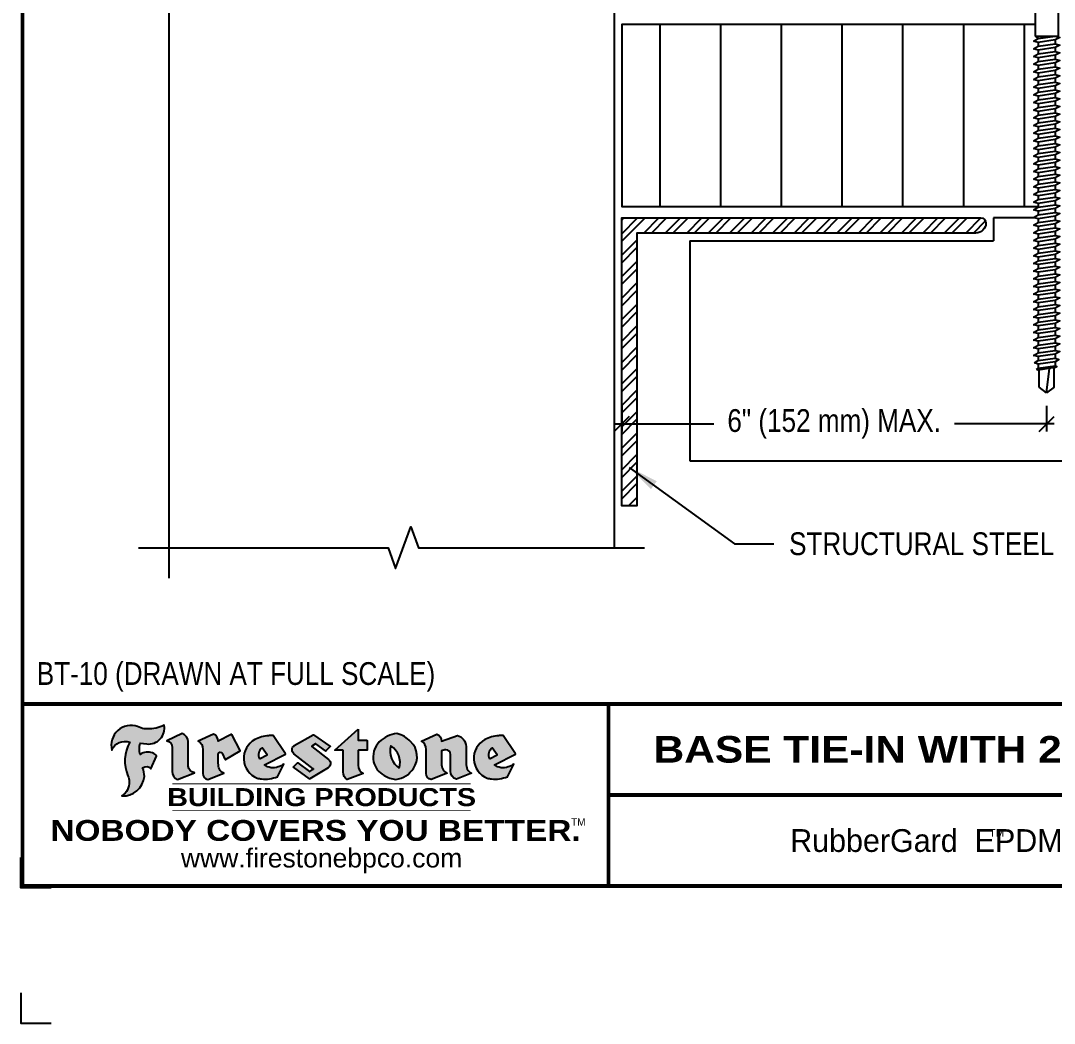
# Model space of a CAD drawing. Header units: inches. Extents: x 121.4 to 141.5, y -106.9 to -90.1.
# Drawn here: x 121.45 to 129.96, y -106.89 to -98.63 of the extents above; entities that cross this region are included whole.
import ezdxf
from ezdxf.enums import TextEntityAlignment as Align

# ---------------------------------------------------------------- set-up
doc = ezdxf.new("R2010")
doc.units = ezdxf.units.IN
doc.header["$MEASUREMENT"] = 0
doc.layers.get('0').update_dxf_attribs({"linetype": 'CONTINUOUS'})
doc.layers.get('DEFPOINTS').update_dxf_attribs({"linetype": 'CONTINUOUS'})
for name, color, linetype in [('FSBP-ACCESSORY-FIRESTONE', 7, 'CONTINUOUS'), ('FSBP-ANNO-NOTE', 7, 'CONTINUOUS'), ('FSBP-INSULATION', 7, 'CONTINUOUS'), ('FSBP-OTHER', 7, 'CONTINUOUS'), ('FSBP-SUBSTRATE-GENERIC', 9, 'CONTINUOUS'), ('FSBP-TTLB', 7, 'CONTINUOUS'), ('FSBP-TTLB-BORDER', 7, 'CONTINUOUS'), ('FSBP-TTLB-TEXT', 7, 'CONTINUOUS'), ('FSBP-WALL-CURB', 9, 'CONTINUOUS')]:
    doc.layers.add(name, color=color, linetype=linetype)
doc.styles.add('FSBP_ARIAL', font='arial.ttf')
doc.styles.add('FSBP_ARIAL_BOLD', font='')
doc.styles.add('FSBP_ARIAL_NAR', font='ARIALN.TTF')
doc.styles.add('FSBP_BANKGOTHIC', font='bgothm.ttf')
doc.styles.get('FSBP_ARIAL_BOLD').set_extended_font_data('Arial Black')
doc.dimstyles.new('FSBP-DIM', dxfattribs={"dimtxt": 0.1875, "dimasz": 0.125, "dimexe": 0.0625, "dimexo": 0.125, "dimgap": 0.125, "dimtad": 0, "dimdec": 0, "dimzin": 1, "dimdsep": 46, "dimlunit": 4, "dimtxsty": 'FSBP_ARIAL_NAR', "dimblk": 'OBLIQUE', "dimcen": 0.09375, "dimdle": 0.0625, "dimclrd": 256, "dimclre": 256, "dimclrt": 256, "dimadec": 0, "dimazin": 0, "dimtfac": 1, "dimtdec": 0, "dimtmove": 1, "dimatfit": 3, "dimfxl": 1, "dimtolj": 1, "dimtzin": 0, "dimlwd": -1, "dimlwe": -1, "dimarcsym": 0})
doc.dimstyles.new('FSBP-LEADER', dxfattribs={"dimtxt": 0.1875, "dimasz": 0.25, "dimexe": 0.0625, "dimexo": 0.125, "dimgap": 0.125, "dimtad": 0, "dimtih": 1, "dimtoh": 1, "dimdec": 4, "dimzin": 0, "dimdsep": 46, "dimlunit": 4, "dimtxsty": 'FSBP_ARIAL_NAR', "dimcen": 0.09375, "dimclrd": 256, "dimclre": 256, "dimclrt": 256, "dimadec": 0, "dimazin": 0, "dimtfac": 1, "dimtdec": 4, "dimtofl": 0, "dimtmove": 0, "dimatfit": 3, "dimfxl": 1, "dimtolj": 1, "dimtzin": 0, "dimlwd": -1, "dimlwe": -1, "dimarcsym": 0})

# ---------------------------------------------------------------- blocks, each defined once
blk = doc.blocks.new('TTLB-EPDM_1')
at = {"layer": 'FSBP-TTLB-TEXT'}
h = blk.add_hatch(color=1, dxfattribs=at)
edge = h.paths.add_edge_path()
edge.add_arc((1.037309769669573, -0.1982514792917306), 0.1319107607348553, 264.0410451462098, 370.3106169565175)
edge.add_arc((1.027551646585694, 0.1214293576525799), 0.3273056962876235, 270.05058356628535, 295.23459397187514, ccw=False)
edge.add_arc((1.022801957313345, -0.06680179986895154), 0.1391656561713503, 249.3281275763668, 272.0749124149863, ccw=False)
edge.add_line((0.9736743133014443, -0.1970076156048179), (0.9474927838574558, -0.1852745150568325))
edge.add_arc((0.8939498971398288, -0.3394262635682071), 0.1631857907024099, 70.84590087378872, 194.3325259843273)
edge.add_arc((0.8444260109029493, -0.4259936440910768), 0.1179914261095279, 70.96950098067128, 156.9641407594482, ccw=False)
edge.add_arc((1.153141409296894, -0.4684497516079468), 0.3110405457095052, 150.3231137483159, 203.2084295854517)
edge.add_arc((0.7562495500622943, -0.6412608153899899), 0.1218587156617311, 0.8849157075190988, 24.34668939894999, ccw=False)
edge.add_arc((0.7493781665697374, -0.6475258110744375), 0.1289731377238325, -58.36655102076742, 3.6216782311386737, ccw=False)
edge.add_arc((0.8256699029544474, -0.5792158350996106), 0.1783301886510354, 267.2205474105585, 354.1381621173521)
edge.add_arc((0.7903121048625305, -0.6011409294291745), 0.212787892960859, 0.9996158580669322, 21.00503380861244)
edge.add_arc((1.01880712263941, -0.5666691048185161), 0.05136395668415847, 40.82117713173261, 125.52727787225791, ccw=False)
edge.add_line((1.057676976260041, -0.5330924682126437), (1.102776947655911, -0.4308018311949837))
edge.add_arc((1.040858222524664, -0.4699705673995949), 0.07326744446031509, 32.31675181867256, 66.31481236598174)
edge.add_arc((1.032262518825329, -0.5063316993097662), 0.1102246948011782, 69.8179132332389, 125.254734720681)
edge.add_arc((1.127708877207287, -0.368959353531244), 0.1659710644737306, 164.1569669952081, 196.5811013160487, ccw=False)
edge.add_line((0.9680425188342383, -0.3236487780942383), (1.023615334387159, -0.3294494641845773))
h = blk.add_hatch(color=1, dxfattribs=at)
edge = h.paths.add_edge_path()
edge.add_line((1.275239419159561, -0.6223407783464694), (1.415345367376062, -0.5660418822574371))
edge.add_arc((1.421019305783958, -0.5090099247487757), 0.05731350411836949, 181.9717871001989, 264.31851000495806, ccw=False)
edge.add_line((1.363739737527226, -0.5109819325197265), (1.363412352251203, -0.3102363679013962))
edge.add_arc((1.294263659668751, -0.3103491388303989), 0.06914878453844908, 0.0934405599591014, 72.42834396969012)
edge.add_line((1.315139561173908, -0.2444268274366692), (1.186839444240604, -0.3024209471341379))
edge.add_arc((1.175246268095289, -0.3585110609420917), 0.05727567197445628, -0.017399788185912257, 78.322067691347, ccw=False)
edge.add_line((1.232521937428658, -0.3585284546236807), (1.232574268422297, -0.555126496687123))
edge.add_arc((1.305699496415486, -0.5558575689677219), 0.07312888236350451, 179.4272023230205, 245.3845503102953)
h = blk.add_hatch(color=1, dxfattribs=at)
edge = h.paths.add_edge_path()
edge.add_line((1.792026821926584, -0.3839679064720229), (1.722158956877934, -0.2518542302253621))
edge.add_arc((1.720119655279638, -0.2529327078887852), 0.002306916790721817, 27.87197133405656, 117.3766794470751)
edge.add_line((1.719058846382097, -0.250884159729182), (1.610638460368705, -0.3070279753467702))
edge.add_arc((1.547088841662962, -0.3061026658494403), 0.06355635479880145, 359.165808011073, 425.8793658831422)
edge.add_line((1.573061729235633, -0.2480956029480268), (1.446879247402876, -0.3051325108639702))
edge.add_arc((1.407812067100189, -0.370357133046621), 0.07602957263902092, -3.441403975725109, 59.07992244284969, ccw=False)
edge.add_line((1.483704536400296, -0.3749210150788969), (1.483704536400296, -0.5723838140635706))
edge.add_arc((1.54053746518044, -0.568254406115083), 0.05698275005415228, 184.1557352478595, 255.3066498366543)
edge.add_line((1.526084036778343, -0.6233736605654059), (1.657291340682093, -0.570650514527486))
edge.add_arc((1.688298576827198, -0.5021390388423987), 0.0752015358480571, 207.5160880841914, 245.649226723163, ccw=False)
edge.add_arc((1.721050197024907, -0.4914488168456328), 0.1093332836229113, 179.4823365255141, 204.5537900001094, ccw=False)
edge.add_line((1.611721375809452, -0.4904610114968335), (1.611721375809452, -0.4126404716788983))
edge.add_arc((1.628589765097195, -0.414159299036043), 0.01693662875851176, 28.356188110622725, 174.8549701683585, ccw=False)
edge.add_arc((1.627340435522395, -0.4197189881350504), 0.02111886817708033, 22.216893572439517, 40.10213956426492, ccw=False)
edge.add_line((1.646891420738257, -0.4117336534413738), (1.666638796144639, -0.4549750258192233))
edge.add_arc((1.668737246926742, -0.4540167099035481), 0.002306916790685496, 204.545128184284, 299.6323508190091)
edge.add_line((1.669877862091766, -0.4560219186518992), (1.791128135493295, -0.3870515928837648))
edge.add_line((1.791128135493295, -0.3870515928837648), (1.792026821926584, -0.3839679064720229))
h = blk.add_hatch(color=1, dxfattribs=at)
edge = h.paths.add_edge_path()
edge.add_arc((2.260407392426802, -0.3775796671688782), 0.04152450223225729, 123.20805433950699, 232.2027298779723, ccw=False)
edge.add_line((2.237665217914071, -0.3428366421988329), (2.393535971665983, -0.2540943745380986))
edge.add_arc((2.394677353533142, -0.2560991469722482), 0.002306916790741334, 55.64644466176611, 119.65426054492559, ccw=False)
edge.add_line((2.395979141996861, -0.2541946229174954), (2.531809646140459, -0.3470380726374032))
edge.add_arc((2.530468902927946, -0.3489153772789875), 0.002306916790700397, -42.731101238422525, 54.4661353739603, ccw=False)
edge.add_line((2.532163440279987, -0.3504807552658491), (2.498457913851155, -0.3869673252714421))
edge.add_arc((2.496763376499139, -0.3854019472845934), 0.002306916790672934, 233.7527076894875, 317.26889876138785, ccw=False)
edge.add_line((2.495399362263356, -0.38726241234572), (2.413849913492982, -0.3274738082119626))
edge.add_arc((2.412485899257181, -0.3293342732731342), 0.002306916790720064, 53.75270768979358, 124.4135619297835)
edge.add_line((2.41118211687575, -0.3274311136421062), (2.382933981293377, -0.346782838468144))
edge.add_arc((2.38423776367478, -0.3486859980991606), 0.002306916790694898, 124.4135619293799, 231.8459020253626)
edge.add_line((2.382812599816248, -0.3505000469010184), (2.519899969301207, -0.4581994452042721))
edge.add_arc((2.494247019847682, -0.4908523236374461), 0.04152450223225742, -55.21225898295222, 51.84590202520428, ccw=False)
edge.add_line((2.517938320565804, -0.5249552055672808), (2.364434947484597, -0.6179520922513717))
edge.add_arc((2.36323960192349, -0.6159790200102006), 0.002306916790726996, 233.2955624372927, 301.20872157023314, ccw=False)
edge.add_line((2.361860787187538, -0.6178285429225383), (2.231266621301074, -0.5204709167214361))
edge.add_arc((2.232647938930649, -0.5186232623475259), 0.002306916790697672, 135.5134179846393, 233.21798691998708, ccw=False)
edge.add_line((2.231002150870836, -0.5170067083764565), (2.262839375599356, -0.4845937328397696))
edge.add_arc((2.264485163659225, -0.4862102868108537), 0.002306916790748497, 53.0352839999411, 135.513417985369, ccw=False)
edge.add_line((2.265872365996302, -0.4843670465239001), (2.361834678328762, -0.5565872257804898))
edge.add_arc((2.363221880665761, -0.5547439854936304), 0.002306916790627066, 233.0352840000685, 302.2362632414394)
edge.add_line((2.36445241715569, -0.5566953042850713), (2.39428499383348, -0.5378823484768844))
edge.add_arc((2.393054457343549, -0.5359310296853765), 0.002306916790685166, 302.2362632406177, 412.2027298768422)
edge.add_line((2.394468296066179, -0.5341081404551886), (2.234958295420142, -0.4103916733127022))
h = blk.add_hatch(color=1, dxfattribs=at)
edge = h.paths.add_edge_path()
edge.add_line((2.763460561272041, -0.2072496393923444), (2.763460561272041, -0.2969520779963801))
edge.add_arc((2.765767478062699, -0.2969520779963943), 0.00230691679065842, 179.9999999996471, 269.9999999996471)
edge.add_line((2.765767478062685, -0.2992589947870528), (2.835417693520355, -0.2992589947870528))
edge.add_arc((2.835417693520355, -0.3015659115777538), 0.002306916790701052, 0, 90, ccw=False)
edge.add_line((2.837724610311056, -0.3015659115777538), (2.837724610311056, -0.3790761307453892))
edge.add_arc((2.83541769352037, -0.3790761307453749), 0.002306916790686842, 269.99999999964706, 359.99999999964706, ccw=False)
edge.add_line((2.835417693520355, -0.3813830475360618), (2.765767478062685, -0.3813830475360618))
edge.add_arc((2.765767478062699, -0.3836899643267202), 0.00230691679065842, 90.00000000035294, 180.0000000003529)
edge.add_line((2.763460561272041, -0.3836899643267344), (2.763460561272041, -0.5033995910642801))
edge.add_arc((2.836735953378943, -0.5071368822038516), 0.07337063740681413, 177.0802527808789, 245.3249543133826)
edge.add_line((2.806105814540615, -0.5738080530967267), (2.674529557384915, -0.6226036013049594))
edge.add_arc((2.708610405062069, -0.564298408791804), 0.06753517344606039, 177.0345319916277, 239.6926428024901, ccw=False)
edge.add_line((2.641165668230087, -0.560804539009709), (2.641165668230087, -0.3836899643267344))
edge.add_arc((2.638858751439429, -0.3836899643267202), 0.00230691679065842, 359.9999999996471, 449.999999999647)
edge.add_line((2.638858751439443, -0.3813830475360618), (2.572857950769389, -0.3813830475360618))
edge.add_line((2.572857950769389, -0.3813830475360618), (2.763460561272041, -0.2072496393923444))
h = blk.add_hatch(color=1, dxfattribs=at)
edge = h.paths.add_edge_path(flags=16)
edge.add_arc((2.940363509127394, -0.4847985213681437), 0.1684614578629418, 344.5558804047865, 417.0140046669545)
edge.add_arc((3.194458079644619, -0.3883534532477785), 0.1684614578629414, 164.5558804047864, 237.0140046669546)
edge = h.paths.add_edge_path()
edge.add_arc((3.069375116502199, -0.4399344555144872), 0.1828726885096673, 136.0914512150047, 191.213418978326)
edge.add_arc((3.064939550433406, -0.4318234379590333), 0.1803148804748503, 194.0167254156723, 240.6663730831859)
edge.add_arc((3.098047041778981, -0.3845058757092554), 0.2378525180183701, 239.2975390661776, 264.2889872773176)
edge.add_arc((3.04884478212623, -0.4190232383793012), 0.203760689247156, 277.1986764832036, 326.503572961274)
edge.add_arc((3.077739326803546, -0.4341046616465112), 0.171374865791709, 325.3768876809902, 406.3828327799087)
edge.add_arc((3.011839488065919, -0.4896144380417797), 0.2571945645850002, 44.28462553519766, 73.82901434867304)
edge.add_arc((3.117152499586992, -0.4983433120546693), 0.2579560664039132, 97.50292863483666, 134.1039137579027)
h = blk.add_hatch(color=1, dxfattribs=at)
edge = h.paths.add_edge_path()
edge.add_line((3.322690228557462, -0.5721896537377091), (3.322690228557462, -0.3749210150788969))
edge.add_arc((3.246797759257384, -0.3703571330465745), 0.076029572638996, 356.5585960242387, 419.0799224428129)
edge.add_line((3.285864939560099, -0.3051325108639702), (3.412047421392799, -0.2480956029480268))
edge.add_arc((3.386074533820159, -0.3061026658494941), 0.06355635479883807, 0.3962622833877276, 65.87936588318718, ccw=False)
edge.add_line((3.449629368605429, -0.3056631084210863), (3.580526418688805, -0.2593848434574539))
edge.add_arc((3.555744121700958, -0.3530904070730321), 0.09692726601172152, 2.366977007666776, 75.18615851992018, ccw=False)
edge.add_line((3.652588689330287, -0.3490873311063041), (3.652588689330287, -0.4883770011386872))
edge.add_arc((3.761877549389556, -0.4914934052703811), 0.1093332836229047, 178.3666365323574, 204.5537900000422)
edge.add_arc((3.729125929191727, -0.5021836272670953), 0.07520153584796169, 207.5160880841711, 245.2240541443093)
edge.add_line((3.697611150971852, -0.5704631245385627), (3.572585913552643, -0.6207021253773775))
edge.add_arc((3.59534718600759, -0.5526356419907701), 0.07177131519198746, 180.3328587115751, 251.51018566665869, ccw=False)
edge.add_line((3.523577081955409, -0.5530525936986663), (3.523577081955409, -0.4153032515383615))
edge.add_arc((3.486319529276879, -0.4148773504126441), 0.0372599868942854, 359.3450650296066, 449.0500281941028)
edge.add_arc((3.482769874121713, -0.4419622099033496), 0.06447454900600783, 86.29402372314017, 119.8211331593848)
edge.add_line((3.450707067966732, -0.3860252459975726), (3.450707067966732, -0.4904610114968335))
edge.add_arc((3.560035889182251, -0.491448816845647), 0.1093332836229751, 179.4823365255069, 204.5537900001023)
edge.add_arc((3.527284268984408, -0.5021390388424952), 0.07520153584796385, 207.5160880841699, 245.6492267231416)
edge.add_line((3.496277032839316, -0.570650514527486), (3.365069728935509, -0.6233736605654059))
edge.add_arc((3.37950248606194, -0.5682868177318081), 0.05694615642555727, 183.9298782390169, 255.318496325343, ccw=False)
h = blk.add_hatch(color=1, dxfattribs=at)
h.paths.add_polyline_path([(2.063388732080512, -0.2583237030618903, 0.02524281661523788), (2.025024361750752, -0.2610532129309178, 0.1213611957758757), (1.901773912052249, -0.3008158885520373, 0.6151668103976068), (1.93274136141747, -0.6099060679591872, 0.05306812109568645), (1.967936229862175, -0.617865745600497, 0.1150932231766138), (2.099126721549737, -0.5994933789882708), (2.151195569562105, -0.4944891916583316, -0.08755405562188731), (2.104230609512001, -0.5187113292177372, -0.265591761123442), (1.992692314386659, -0.5010701623316862), (2.165347897647223, -0.4141184325909109, 0.4518949533370738), (2.166222728871162, -0.4107679608846269)])
h.paths.add_polyline_path([(2.014217313945437, -0.4188965037300676), (1.951113654018855, -0.4515330109460507, -0.3720533890450154), (1.973177450672722, -0.3607130665457561)], flags=16)
h = blk.add_hatch(color=1, dxfattribs=at)
h.paths.add_polyline_path([(3.957695472291277, -0.2583237030618903, 0.02524281661523822), (3.919331101961575, -0.2610532129309178, 0.1085638477195505), (3.807890832595604, -0.2939221658134414, 0.6425897848490651), (3.827048101628293, -0.6099060679591872, 0.05306812109569052), (3.862242970072884, -0.617865745600497, 0.1150932231766133), (3.993433461760503, -0.5994933789882708), (4.045502309772871, -0.4944891916583316, -0.08755405562189084), (3.998537349722767, -0.5187113292177372, -0.2655917611234366), (3.886999054597368, -0.5010701623316862), (4.059654637857989, -0.4141184325909109, 0.4518949533370731), (4.060529469081928, -0.4107679608846269)])
h.paths.add_polyline_path([(3.90852405415626, -0.4188965037300676), (3.845420394229677, -0.4515330109460507, -0.3720533890450147), (3.867484190883488, -0.3607130665457561)], flags=16)
at = {"layer": 'DEFPOINTS', "color": 1}
blk.add_lwpolyline([(0.234375, -1.515625), (-0.015625, -1.515625), (-0.015625, -1.265625)], dxfattribs=at)
at = {"layer": 'DEFPOINTS', "linetype": 'Continuous', "ltscale": 1.75}
blk.add_lwpolyline([(-0.015625, -2.380833333333342), (-0.015625, -2.630833333333342), (0.234375, -2.630833333333342)], dxfattribs=at)
at = {"layer": 'FSBP-TTLB', "const_width": 0.03125}
for points in [[(0, 0), (0, -1.5), (20, -1.5), (20, 0), (0, 0)], [(4.825208527206769, 0), (4.825208527206769, -0.75)], [(4.825208527206769, -0.75), (15.84028770518938, -0.75)], [(4.825208527206769, -0.75), (4.825208527206769, -1.5)]]:
    blk.add_lwpolyline(points, dxfattribs=at)
at = {"layer": 'FSBP-TTLB-BORDER', "const_width": 0.03125}
blk.add_lwpolyline([(20, 0), (20, 13), (0, 13), (0, 0)], dxfattribs=at)
at = {"layer": 'FSBP-TTLB-TEXT', "color": 1}
blk.add_line((0.7358432058323388, -0.379822754145593), (0.7358432058323388, -0.379822754145593), dxfattribs=at)
for points in [[(1.023615323725323, -0.3294494630716969, 0.5000510906601082), (1.167090420776901, -0.1746414942047778, -0.1103304102359608), (1.027840608309816, -0.2058762110801382, -0.09957876667165425), (0.9736743133014443, -0.1970076156048179), (0.9474927838574558, -0.1852745150568325, 0.5978159689075124), (0.7358432058323388, -0.379822754145593, -0.3938834584182213), (0.8828996422548698, -0.3144510229727047, 0.2349406564350952), (0.86727108227484, -0.5910237178633082, -0.1027304183841549), (0.8780937320133262, -0.6393788197974146, -0.2772692352614086), (0.8170223912655956, -0.7573362346216896, 0.3985429150902959), (1.003067614090241, -0.5974286950643517, 0.0875124847930418), (0.9889600163401155, -0.5248671157293501, -0.3874031597924062), (1.057676976260041, -0.5330924682126437), (1.102776947655911, -0.4308018311949837, 0.1494423498871741), (1.07029056398062, -0.4028746979725923, 0.2467195073738216), (0.9686394281704906, -0.4163228904100862, -0.1424285161541127), (0.9680425188342383, -0.3236487780942383), (1.023615334387159, -0.3294494641845773)], [(2.763460561272041, -0.2072496393923444), (2.763460561272041, -0.2969520779963801, 0.4142135623730958), (2.765767478062685, -0.2992589947870528), (2.835417693520355, -0.2992589947870528, -0.414213562373095), (2.837724610311056, -0.3015659115777538), (2.837724610311056, -0.3790761307453892, -0.4142135623730938), (2.835417693520355, -0.3813830475360618), (2.765767478062685, -0.3813830475360618, 0.4142135623730958), (2.763460561272041, -0.3836899643267344), (2.763460561272041, -0.5033995910642801, 0.3068985753588853), (2.806105814540615, -0.5738080530967267), (2.674529557384915, -0.6226036013049594, -0.2804194150632976), (2.641165668230087, -0.560804539009709), (2.641165668230087, -0.3836899643267344, 0.414213562373095), (2.638858751439443, -0.3813830475360618), (2.572857950769389, -0.3813830475360618), (2.763460561272041, -0.2072496393923444)], [(2.166222728871162, -0.4107679608846269), (2.063388732080512, -0.2583237030618903, 0.02524281661523788), (2.025024361750752, -0.2610532129309178, 0.1085638477195265), (1.913584092384895, -0.2939221658134414, 0.6425897848491228), (1.93274136141747, -0.6099060679591872, 0.05306812109568648), (1.967936229862175, -0.617865745600497, 0.1150932231766137), (2.099126721549737, -0.5994933789882708), (2.151195569562105, -0.4944891916583316, -0.0875540556218873), (2.104230609512001, -0.5187113292177372, -0.2655917611234418), (1.992692314386659, -0.5010701623316862), (2.165347897647223, -0.4141184325909109)], [(4.060529469081928, -0.4107679608846269), (3.957695472291277, -0.2583237030618903, 0.02524281661523788), (3.919331101961575, -0.2610532129309178, 0.1085638477195265), (3.807890832595604, -0.2939221658134414, 0.6425897848491228), (3.827048101628293, -0.6099060679591872, 0.05306812109568648), (3.862242970072884, -0.617865745600497, 0.1150932231766137), (3.993433461760503, -0.5994933789882708), (4.045502309772871, -0.4944891916583316, -0.0875540556218873), (3.998537349722767, -0.5187113292177372, -0.2655917611234418), (3.886999054597368, -0.5010701623316862), (4.059654637857989, -0.4141184325909109)], [(4.059654637857989, -0.4141184325909109, 0.4518949533370731), (4.060529469081928, -0.4107679608846269, 0.4518949533370731)]]:
    blk.add_lwpolyline(points, format="xyb", dxfattribs=at)
for points in [[(1.275239419159561, -0.6223407783464694), (1.415345367376062, -0.5660418822574371, -0.3756100036733062), (1.363739737527226, -0.5109819325197265), (1.363412352251203, -0.3102363679013962, 0.3265360292958048), (1.315139561173908, -0.2444268274366692), (1.186839444240604, -0.3024209471341379, -0.3557863980845349), (1.232521937428658, -0.3585284546236807), (1.232574268422297, -0.555126496687123, 0.2960110723418457)], [(1.792026821926584, -0.3839679064720229), (1.722158956877934, -0.2518542302253621, 0.4116839150163434), (1.719058846382097, -0.250884159729182), (1.610638460368705, -0.3070279753467702, 0.2996033003794034), (1.573061729235633, -0.2480956029480268), (1.446879247402876, -0.3051325108639702, -0.2797757560995365), (1.483704536400296, -0.3749210150788969), (1.483704536400296, -0.5723838140635706, 0.320828638474519), (1.526084036778343, -0.6233736605654059), (1.657291340682093, -0.570650514527486, -0.1679398621276611), (1.621603752698661, -0.5368819723450571, -0.1098333365370753), (1.611721375809452, -0.4904610114968335), (1.611721375809452, -0.4126404716788983, -0.743334502655012), (1.64349420176768, -0.4061152228778298, -0.07819791644735608), (1.646891420738257, -0.4117336534413738), (1.666638796144639, -0.4549750258192233, 0.4404648714563479), (1.669877862091766, -0.4560219186518992), (1.791128135493295, -0.3870515928837648)], [(2.234958295420142, -0.4103916733127022, -0.5150044486718882), (2.237665217914071, -0.3428366421988329), (2.393535971665983, -0.2540943745380986, -0.2867822934100265), (2.395979141996861, -0.2541946229174954), (2.531809646140459, -0.3470380726374032, -0.4515027974650387), (2.532163440279987, -0.3504807552658491), (2.498457913851155, -0.3869673252714421, -0.3814439164929681), (2.495399362263356, -0.38726241234572), (2.413849913492982, -0.3274738082119626, 0.3184718635035665), (2.41118211687575, -0.3274311136421062), (2.382933981293377, -0.346782838468144, 0.5064094529656681), (2.382812599816248, -0.3505000469010184), (2.519899969301207, -0.4581994452042721, -0.5043597839115849), (2.517938320565804, -0.5249552055672808), (2.364434947484597, -0.6179520922513717, -0.3053163970316367), (2.361860787187538, -0.6178285429225383), (2.231266621301074, -0.5204709167214361, -0.4541703869768119), (2.231002150870836, -0.5170067083764565), (2.262839375599356, -0.4845937328397696, -0.3762644290664977), (2.265872365996302, -0.4843670465239001), (2.361834678328762, -0.5565872257804898, 0.3114700032088108), (2.36445241715569, -0.5566953042850713), (2.39428499383348, -0.5378823484768844, 0.520381097387146), (2.394468296066179, -0.5341081404551886)], [(2.937624918725987, -0.3131105398334029, 0.2452625673097023), (2.889993533867141, -0.4754966266250307, 0.2064059665179019), (2.976604338974084, -0.5890186876871866, 0.1094800500670344), (3.074378098474654, -0.6211778035979165, 0.2185147641853038), (3.218764944843201, -0.5314757029352819, 0.3689489483072479), (3.195959963110113, -0.3100352223135445, 0.1296305888694145), (3.0834694040758, -0.242595816912754, 0.1610736375384317)], [(3.322690228557462, -0.5721896537377091), (3.322690228557462, -0.3749210150788969, 0.2797757560995341), (3.285864939560099, -0.3051325108639702), (3.412047421392799, -0.2480956029480268, -0.2937618496109166), (3.449629368605429, -0.3056631084210863), (3.580526418688805, -0.2593848434574539, -0.3288760160581939), (3.652588689330287, -0.3490873311063041), (3.652588689330287, -0.4883770011386872, 0.114762897203527), (3.662431105063263, -0.536926560769686, 0.166032965990522), (3.697611150971852, -0.5704631245385627), (3.572585913552643, -0.6207021253773775, -0.3209557512194564), (3.523577081955409, -0.5530525936986663), (3.523577081955409, -0.4153032515383615, 0.4127061514896111), (3.48693727661589, -0.3776224848030694, 0.1473421876160361), (3.450707067966732, -0.3860252459975726), (3.450707067966732, -0.4904610114968335, 0.1098333365370753), (3.460589444855941, -0.5368819723450855, 0.1679398621276611), (3.496277032839316, -0.570650514527486), (3.365069728935509, -0.6233736605654059, -0.3219729545308964), (3.322690228557462, -0.5721896537377091, 29.1476284739)], [(1.951113654018855, -0.4515330109460507), (2.014217313945437, -0.4188965037300676), (1.973177450672722, -0.3607130665457561, 0.3720533890450154)], [(3.10274193015772, -0.5296595419651595, 0.3271311138286319), (3.032079658614293, -0.3434924326507627, 0.3271311138286322)], [(3.845420394229677, -0.4515330109460507), (3.90852405415626, -0.4188965037300676), (3.867484190883488, -0.3607130665457561, 0.3720533890450154)]]:
    blk.add_lwpolyline(points, format="xyb", close=True, dxfattribs=at)
at = {"layer": 'FSBP-TTLB-TEXT', "const_width": 0.0078125}
for points in [[(1.233926579809207, -0.6584455781731435), (3.691229482685259, -0.6584455781731577)], [(1.233926579809207, -0.8761560960495984), (3.691229482685259, -0.8761560960495842)]]:
    blk.add_lwpolyline(points, dxfattribs=at)
at = {"layer": 'FSBP-TTLB-TEXT', "color": 1}
for centre, start, end in [((1.789987520328282, -0.3850463841354355), 299.6323508193319, 27.87197133380463), ((2.164310260790558, -0.412058050385383), 296.7304547840455, 34.00233684987403)]:
    blk.add_arc(centre, 0.00230691679068068, start, end, dxfattribs=at)
at = {"layer": 'FSBP-TTLB-TEXT', "lineweight": 18, "style": 'FSBP_ARIAL_BOLD'}
blk.add_text('BUILDING PRODUCTS', height=0.1484375, dxfattribs=at).set_placement((2.462578031247233, -0.7673008371113639), align=Align.MIDDLE_CENTER)
at = {"layer": 'FSBP-TTLB-TEXT', "color": 1}
for s, height, style, p in [('NOBODY COVERS YOU BETTER.', 0.171875, 'FSBP_ARIAL_BOLD', (2.412604263603384, -1.041650450587369)), ('TM', 0.0625, 'FSBP_BANKGOTHIC', (4.576671173373001, -0.9725745042934193))]:
    blk.add_text(s, height=height, dxfattribs=dict(at, style=style)).set_placement(p, align=Align.MIDDLE_CENTER)
at = {"layer": 'FSBP-TTLB-TEXT'}
for s, height, style, p in [('RubberGard  EPDM', 0.1875, 'FSBP_BANKGOTHIC', (7.443365678241776, -1.125)), ('TM', 0.0625, 'FSBP_BANKGOTHIC', (8.023397742165457, -1.062518816683806)), ('www.firestonebpco.com', 0.15625, 'FSBP_ARIAL', (2.462578031247233, -1.268657306740124))]:
    blk.add_text(s, height=height, dxfattribs=dict(at, style=style)).set_placement(p, align=Align.MIDDLE_CENTER)
for tag, height, style, p in [('MAXIMUM_WARRANTY', 0.1875, 'FSBP_ARIAL_BOLD', (18.03987100774941, 0.2240244307510579)), ('ACCPT_SYSTEMS', 0.21875, 'FSBP_ARIAL', (12.49438170418193, -1.125))]:
    blk.add_attdef(tag, text='', height=height, dxfattribs=dict(at, style=style)).set_placement(p, align=Align.MIDDLE_LEFT)
for tag, height, style, p in [('DETAIL_DESCP_LINE_1', 0.21875, 'FSBP_ARIAL_BOLD', (10.33118450231211, -0.3736318192489421)), ('ISSUE_REV_DATE', 0.21875, 'FSBP_ARIAL', (16.84069633627263, -0.7282559425942452)), ('DETAIL_NUMBER', 0.4375, 'FSBP_ARIAL', (18.91941590748775, -0.8931630692489421))]:
    blk.add_attdef(tag, text='', height=height, dxfattribs=dict(at, style=style)).set_placement(p, align=Align.MIDDLE_CENTER)
blk = doc.blocks.new('_OBLIQUE')
at = {"color": 0, "linetype": 'ByBlock'}
blk.add_line((-0.5, -0.5), (0.5, 0.5), dxfattribs=at)
blk = doc.blocks.new('*D6')
at = {"layer": 'DEFPOINTS', "color": 0, "transparency": 16777216}
for p in [(126.3966001230048, -101.6816604449762), (129.8966001230048, -101.6816604449762), (126.3966001230048, -101.9563861550154)]:
    blk.add_point(p, dxfattribs=at)
at = {"layer": 'FSBP-ANNO-NOTE', "transparency": 16777216}
for p, q in [((126.3966001230048, -101.8066604449762), (126.3966001230048, -102.0188861550154)), ((129.8966001230048, -101.8066604449762), (129.8966001230048, -102.0188861550154)), ((126.3341001230048, -101.9563861550154), (127.1550201434687, -101.9563861550154)), ((129.9591001230048, -101.9563861550154), (129.138180102541, -101.9563861550154))]:
    blk.add_line(p, q, dxfattribs=at)
at = {"layer": 'FSBP-ANNO-NOTE', "transparency": 16777216, "xscale": 0.125, "yscale": 0.125, "zscale": 0.125, "rotation": 180}
blk.add_blockref('_OBLIQUE', (126.3966001230048, -101.9563861550154), dxfattribs=at)
at = {"layer": 'FSBP-ANNO-NOTE', "transparency": 16777216, "xscale": 0.125, "yscale": 0.125, "zscale": 0.125}
blk.add_blockref('_OBLIQUE', (129.8966001230048, -101.9563861550154), dxfattribs=at)
at = {"layer": 'FSBP-ANNO-NOTE', "transparency": 16777216, "insert": (128.1466001230048, -101.9563861550154), "char_height": 0.1875, "attachment_point": 5, "style": 'FSBP_ARIAL_NAR'}
blk.add_mtext('\\A1;6" (152 mm) MAX.', dxfattribs=at)
blk = doc.blocks.new('FSBP_AP_FASTENER_01')
at = {"layer": 'FSBP-ACCESSORY-FIRESTONE'}
for p, q in [((-0.125, 0.04849224421338505), (-0.09375, -0.01400775578661495)), ((0.09375, -0.01400775578661495), (0.125, 0.04849224421338505)), ((-0.09375, -0.01400775578661495), (-0.09375, -0.264007755786615)), ((-0.09375, -0.01400775578661495), (0.09375, -0.01400775578661495)), ((0.09375, -0.01400775578661495), (0.09375, -0.264007755786615)), ((-0.09375, -0.264007755786615), (-0.0703125, -0.2840970415008996)), ((-0.0703125, -0.3156643085181585), (-0.0703125, -0.3472315755354103)), ((0.0703125, -0.2955750228038667), (0.0703125, -0.3271422898211327)), ((-0.0703125, -0.3787988425526763), (-0.0703125, -0.410366109569928)), ((0.0703125, -0.3587095568383845), (0.0703125, -0.3902768238556433)), ((0.0703125, -0.4218440908729022), (0.0703125, -0.453411357890154)), ((-0.0703125, -0.4419333765871798), (-0.0703125, -0.4735006436044458)), ((-0.0703125, -0.5050679106216975), (-0.0703125, -0.5366351776389564)), ((0.0703125, -0.4849786249074128), (0.0703125, -0.5165458919246717)), ((-0.0703125, -0.5682024446562153), (-0.0703125, -0.599769711673467)), ((0.0703125, -0.5481131589419235), (0.0703125, -0.5796804259591894)), ((-0.0703125, -0.631336978690733), (-0.0703125, -0.6629042457079848)), ((0.0703125, -0.6112476929764412), (0.0703125, -0.6428149599937001)), ((0.0703125, -0.674382227010959), (0.0703125, -0.7059494940282107)), ((-0.0703125, -0.6944715127252366), (-0.0703125, -0.7260387797425025)), ((-0.0703125, -0.7576060467597543), (-0.0703125, -0.7891733137770132)), ((0.0703125, -0.7375167610454696), (0.0703125, -0.7690840280627285)), ((-0.0703125, -0.820740580794272), (-0.0703125, -0.8523078478115238)), ((0.0703125, -0.8006512950799802), (0.0703125, -0.8322185620972462)), ((-0.0703125, -0.8838751148287898), (-0.0703125, -0.9154423818460415)), ((0.0703125, -0.863785829114498), (0.0703125, -0.8953530961317568)), ((0.0703125, -0.9269203631490157), (0.0703125, -0.9584876301662675)), ((-0.0703125, -0.9470096488632933), (-0.0703125, -0.9785769158805593)), ((-0.0703125, -1.010144182897811), (-0.0703125, -1.04171144991507)), ((0.0703125, -0.9900548971835264), (0.0703125, -1.021622164200785)), ((-0.0703125, -1.073278716932329), (-0.0703125, -1.104845983949581)), ((0.0703125, -1.053189431218037), (0.0703125, -1.084756698235303)), ((-0.0703125, -1.136413250966847), (-0.0703125, -1.167980517984098)), ((0.0703125, -1.116323965252555), (0.0703125, -1.147891232269814)), ((0.0703125, -1.179458499287072), (0.0703125, -1.211025766304324)), ((-0.0703125, -1.19954778500135), (-0.0703125, -1.231115052018616)), ((-0.0703125, -1.262682319035868), (-0.0703125, -1.294249586053127)), ((0.0703125, -1.242593033321583), (0.0703125, -1.274160300338842)), ((-0.0703125, -1.325816853070386), (-0.0703125, -1.357384120087637)), ((0.0703125, -1.305727567356094), (0.0703125, -1.33729483437336)), ((-0.0703125, -1.388951387104903), (-0.0703125, -1.420518654122155)), ((0.0703125, -1.368862101390611), (0.0703125, -1.40042936840787)), ((0.0703125, -1.431996635425129), (0.0703125, -1.463563902442381)), ((-0.0703125, -1.452085921139407), (-0.0703125, -1.483653188156673)), ((-0.0703125, -1.515220455173925), (-0.0703125, -1.546787722191183)), ((0.0703125, -1.49513116945964), (0.0703125, -1.526698436476899)), ((-0.0703125, -1.578354989208442), (-0.0703125, -1.609922256225694)), ((0.0703125, -1.558265703494151), (0.0703125, -1.589832970511416)), ((-0.0703125, -1.64148952324296), (-0.0703125, -1.673056790260212)), ((0.0703125, -1.621400237528668), (0.0703125, -1.652967504545927)), ((0.0703125, -1.684534771563186), (0.0703125, -1.716102038580438)), ((-0.0703125, -1.704624057277464), (-0.0703125, -1.73619132429473)), ((-0.0703125, -1.767758591311981), (-0.0703125, -1.79932585832924)), ((0.0703125, -1.747669305597697), (0.0703125, -1.779236572614955)), ((-0.0703125, -1.830893125346499), (-0.0703125, -1.862460392363751)), ((0.0703125, -1.810803839632207), (0.0703125, -1.842371106649473)), ((-0.0703125, -1.894027659381017), (-0.0703125, -1.925594926398269)), ((-0.0703125, -1.95716219341552), (-0.0703125, -1.988729460432786)), ((0.0703125, -1.873938373666725), (0.0703125, -1.905505640683984)), ((0.0703125, -1.937072907701243), (0.0703125, -1.968640174718495)), ((-0.0703125, -2.020296727450038), (-0.0703125, -2.051863994467297)), ((0.0703125, -2.000207441735753), (0.0703125, -2.031774708753012)), ((-0.0703125, -2.083431261484556), (-0.0703125, -2.114998528501808)), ((0.0703125, -2.063341975770264), (0.0703125, -2.09490924278753)), ((0.0703125, -2.126476509804782), (0.0703125, -2.158043776822041)), ((-0.0703125, -2.146565795519074), (-0.0703125, -2.178133062536325)), ((-0.0703125, -2.209700329553577), (-0.0703125, -2.241267596570843)), ((0.0703125, -2.189611043839299), (0.0703125, -2.221178310856551)), ((-0.0703125, -2.272834863588095), (-0.0703125, -2.304402130605354)), ((0.0703125, -2.25274557787381), (0.0703125, -2.284312844891069)), ((-0.0703125, -2.335969397622613), (-0.0703125, -2.367536664639864)), ((0.0703125, -2.315880111908321), (0.0703125, -2.347447378925587)), ((0.0703125, -2.379014645942839), (0.0703125, -2.410581912960097)), ((-0.0703125, -2.39910393165713), (-0.0703125, -2.430671198674382)), ((-0.0703125, -2.462238465691634), (-0.0703125, -2.4938057327089)), ((0.0703125, -2.442149179977356), (0.0703125, -2.473716446994608)), ((-0.0703125, -2.525372999726152), (-0.0703125, -2.55694026674341)), ((0.0703125, -2.505283714011867), (0.0703125, -2.536850981029126)), ((-0.0703125, -2.588507533760669), (-0.0703125, -2.620074800777921)), ((0.0703125, -2.568418248046378), (0.0703125, -2.599985515063644)), ((0.0703125, -2.631552782080895), (0.0703125, -2.663120049098154)), ((-0.0703125, -2.651642067795187), (-0.0703125, -2.683209334812439)), ((-0.0703125, -2.714776601829691), (-0.0703125, -2.746343868846957)), ((0.0703125, -2.694687316115413), (0.0703125, -2.726254583132665)), ((-0.0703125, -2.777911135864208), (-0.0703125, -2.809478402881467)), ((0.0703125, -2.757821850149924), (0.0703125, -2.789389117167183)), ((-0.0703125, -2.841045669898726), (-0.0703125, -2.872612936915978)), ((0.0703125, -2.820956384184434), (0.0703125, -2.8525236512017)), ((0.0703125, -2.884090918218952), (0.0703125, -2.915658185236211)), ((-0.0703125, -2.904180203933244), (-0.0703125, -2.935747470950496)), ((-0.0703125, -2.967314737967747), (-0.0703125, -2.998882004985013)), ((0.0703125, -2.94722545225347), (0.0703125, -2.978792719270722)), ((-0.0625, -3.154632755786622), (-0.0625, -3.013549567065063)), ((0, -3.201507755786615), (0.02460623630038583, -3.00110581902215)), ((0.0625, -3.154632755786601), (0.0625, -2.995692424207924)), ((0, -3.201507755786615), (-0.06250000000001421, -3.154632755786615)), ((0.0625, -3.154632755786615), (0, -3.201507755786615))]:
    blk.add_line(p, q, dxfattribs=at)
blk.add_lwpolyline([(0.1875, 0.04849224421338505, 0.1250000000000271), (0.203125, 0.110992244213385), (0.140625, 0.142242244213385), (-0.140625, 0.142242244213385), (-0.203125, 0.110992244213385, 0.1250000000000271), (-0.1875, 0.04849224421338505)], format="xyb", close=True, dxfattribs=at)
for points in [[(-0.109375, -0.3054610321523867), (-0.0703125, -0.2840970415008996), (0.0703125, -0.264007755786615), (0.109375, -0.2742110321523867), (0.0703125, -0.2955750228038667), (-0.0703125, -0.3156643085181585)], [(-0.109375, -0.3685955661869045), (-0.0703125, -0.3472315755354103), (0.0703125, -0.3271422898211327), (0.109375, -0.3373455661869045), (0.0703125, -0.3587095568383845), (-0.0703125, -0.3787988425526763)], [(-0.109375, -0.431730100221408), (-0.0703125, -0.410366109569928), (0.0703125, -0.3902768238556433), (0.109375, -0.400480100221408), (0.0703125, -0.4218440908729022), (-0.0703125, -0.4419333765871798)], [(-0.109375, -0.4948646342559258), (-0.0703125, -0.4735006436044458), (0.0703125, -0.453411357890154), (0.109375, -0.4636146342559258), (0.0703125, -0.4849786249074128), (-0.0703125, -0.5050679106216975)], [(-0.109375, -0.5579991682904435), (-0.0703125, -0.5366351776389564), (0.0703125, -0.5165458919246717), (0.109375, -0.5267491682904435), (0.0703125, -0.5481131589419235), (-0.0703125, -0.5682024446562153)], [(-0.109375, -0.6211337023249612), (-0.0703125, -0.599769711673467), (0.0703125, -0.5796804259591894), (0.109375, -0.5898837023249612), (0.0703125, -0.6112476929764412), (-0.0703125, -0.631336978690733)], [(-0.109375, -0.6842682363594648), (-0.0703125, -0.6629042457079848), (0.0703125, -0.6428149599937001), (0.109375, -0.6530182363594648), (0.0703125, -0.674382227010959), (-0.0703125, -0.6944715127252366)], [(-0.109375, -0.7474027703939825), (-0.0703125, -0.7260387797425025), (0.0703125, -0.7059494940282107), (0.109375, -0.7161527703939825), (0.0703125, -0.7375167610454696), (-0.0703125, -0.7576060467597543)], [(-0.109375, -0.8105373044285002), (-0.0703125, -0.7891733137770132), (0.0703125, -0.7690840280627285), (0.109375, -0.7792873044285002), (0.0703125, -0.8006512950799802), (-0.0703125, -0.820740580794272)], [(-0.109375, -0.873671838463018), (-0.0703125, -0.8523078478115238), (0.0703125, -0.8322185620972462), (0.109375, -0.842421838463018), (0.0703125, -0.863785829114498), (-0.0703125, -0.8838751148287898)], [(-0.109375, -0.9368063724975215), (-0.0703125, -0.9154423818460415), (0.0703125, -0.8953530961317568), (0.109375, -0.9055563724975215), (0.0703125, -0.9269203631490157), (-0.0703125, -0.9470096488632933)], [(-0.109375, -0.9999409065320393), (-0.0703125, -0.9785769158805593), (0.0703125, -0.9584876301662675), (0.109375, -0.9686909065320393), (0.0703125, -0.9900548971835264), (-0.0703125, -1.010144182897811)], [(-0.109375, -1.063075440566557), (-0.0703125, -1.04171144991507), (0.0703125, -1.021622164200785), (0.109375, -1.031825440566557), (0.0703125, -1.053189431218037), (-0.0703125, -1.073278716932329)], [(-0.109375, -1.126209974601075), (-0.0703125, -1.104845983949581), (0.0703125, -1.084756698235303), (0.109375, -1.094959974601075), (0.0703125, -1.116323965252555), (-0.0703125, -1.136413250966847)], [(-0.109375, -1.189344508635578), (-0.0703125, -1.167980517984098), (0.0703125, -1.147891232269814), (0.109375, -1.158094508635578), (0.0703125, -1.179458499287072), (-0.0703125, -1.19954778500135)], [(-0.109375, -1.252479042670096), (-0.0703125, -1.231115052018616), (0.0703125, -1.211025766304324), (0.109375, -1.221229042670096), (0.0703125, -1.242593033321583), (-0.0703125, -1.262682319035868)], [(-0.109375, -1.315613576704614), (-0.0703125, -1.294249586053127), (0.0703125, -1.274160300338842), (0.109375, -1.284363576704614), (0.0703125, -1.305727567356094), (-0.0703125, -1.325816853070386)], [(-0.109375, -1.378748110739132), (-0.0703125, -1.357384120087637), (0.0703125, -1.33729483437336), (0.109375, -1.347498110739132), (0.0703125, -1.368862101390611), (-0.0703125, -1.388951387104903)], [(-0.109375, -1.441882644773635), (-0.0703125, -1.420518654122155), (0.0703125, -1.40042936840787), (0.109375, -1.410632644773635), (0.0703125, -1.431996635425129), (-0.0703125, -1.452085921139407)], [(-0.109375, -1.505017178808153), (-0.0703125, -1.483653188156673), (0.0703125, -1.463563902442381), (0.109375, -1.473767178808153), (0.0703125, -1.49513116945964), (-0.0703125, -1.515220455173925)], [(-0.109375, -1.568151712842671), (-0.0703125, -1.546787722191183), (0.0703125, -1.526698436476899), (0.109375, -1.536901712842671), (0.0703125, -1.558265703494151), (-0.0703125, -1.578354989208442)], [(-0.109375, -1.631286246877188), (-0.0703125, -1.609922256225694), (0.0703125, -1.589832970511416), (0.109375, -1.600036246877188), (0.0703125, -1.621400237528668), (-0.0703125, -1.64148952324296)], [(-0.109375, -1.694420780911692), (-0.0703125, -1.673056790260212), (0.0703125, -1.652967504545927), (0.109375, -1.663170780911692), (0.0703125, -1.684534771563186), (-0.0703125, -1.704624057277464)], [(-0.109375, -1.75755531494621), (-0.0703125, -1.73619132429473), (0.0703125, -1.716102038580438), (0.109375, -1.72630531494621), (0.0703125, -1.747669305597697), (-0.0703125, -1.767758591311981)], [(-0.109375, -1.820689848980727), (-0.0703125, -1.79932585832924), (0.0703125, -1.779236572614955), (0.109375, -1.789439848980727), (0.0703125, -1.810803839632207), (-0.0703125, -1.830893125346499)], [(-0.109375, -1.883824383015245), (-0.0703125, -1.862460392363751), (0.0703125, -1.842371106649473), (0.109375, -1.852574383015245), (0.0703125, -1.873938373666725), (-0.0703125, -1.894027659381017)], [(-0.109375, -1.946958917049749), (-0.0703125, -1.925594926398269), (0.0703125, -1.905505640683984), (0.109375, -1.915708917049749), (0.0703125, -1.937072907701243), (-0.0703125, -1.95716219341552)], [(-0.109375, -2.010093451084266), (-0.0703125, -1.988729460432786), (0.0703125, -1.968640174718495), (0.109375, -1.978843451084266), (0.0703125, -2.000207441735753), (-0.0703125, -2.020296727450038)], [(-0.109375, -2.073227985118784), (-0.0703125, -2.051863994467297), (0.0703125, -2.031774708753012), (0.109375, -2.041977985118784), (0.0703125, -2.063341975770264), (-0.0703125, -2.083431261484556)], [(-0.109375, -2.136362519153302), (-0.0703125, -2.114998528501808), (0.0703125, -2.09490924278753), (0.109375, -2.105112519153302), (0.0703125, -2.126476509804782), (-0.0703125, -2.146565795519074)], [(-0.109375, -2.199497053187805), (-0.0703125, -2.178133062536325), (0.0703125, -2.158043776822041), (0.109375, -2.168247053187805), (0.0703125, -2.189611043839299), (-0.0703125, -2.209700329553577)], [(-0.109375, -2.262631587222323), (-0.0703125, -2.241267596570843), (0.0703125, -2.221178310856551), (0.109375, -2.231381587222323), (0.0703125, -2.25274557787381), (-0.0703125, -2.272834863588095)], [(-0.109375, -2.325766121256841), (-0.0703125, -2.304402130605354), (0.0703125, -2.284312844891069), (0.109375, -2.294516121256841), (0.0703125, -2.315880111908321), (-0.0703125, -2.335969397622613)], [(-0.109375, -2.388900655291359), (-0.0703125, -2.367536664639864), (0.0703125, -2.347447378925587), (0.109375, -2.357650655291359), (0.0703125, -2.379014645942839), (-0.0703125, -2.39910393165713)], [(-0.109375, -2.452035189325862), (-0.0703125, -2.430671198674382), (0.0703125, -2.410581912960097), (0.109375, -2.420785189325862), (0.0703125, -2.442149179977356), (-0.0703125, -2.462238465691634)], [(-0.109375, -2.51516972336038), (-0.0703125, -2.4938057327089), (0.0703125, -2.473716446994608), (0.109375, -2.48391972336038), (0.0703125, -2.505283714011867), (-0.0703125, -2.525372999726152)], [(-0.109375, -2.578304257394898), (-0.0703125, -2.55694026674341), (0.0703125, -2.536850981029126), (0.109375, -2.547054257394898), (0.0703125, -2.568418248046378), (-0.0703125, -2.588507533760669)], [(-0.109375, -2.641438791429415), (-0.0703125, -2.620074800777921), (0.0703125, -2.599985515063644), (0.109375, -2.610188791429415), (0.0703125, -2.631552782080895), (-0.0703125, -2.651642067795187)], [(-0.109375, -2.704573325463919), (-0.0703125, -2.683209334812439), (0.0703125, -2.663120049098154), (0.109375, -2.673323325463919), (0.0703125, -2.694687316115413), (-0.0703125, -2.714776601829691)], [(-0.109375, -2.767707859498437), (-0.0703125, -2.746343868846957), (0.0703125, -2.726254583132665), (0.109375, -2.736457859498437), (0.0703125, -2.757821850149924), (-0.0703125, -2.777911135864208)], [(-0.109375, -2.830842393532954), (-0.0703125, -2.809478402881467), (0.0703125, -2.789389117167183), (0.109375, -2.799592393532954), (0.0703125, -2.820956384184434), (-0.0703125, -2.841045669898726)], [(-0.109375, -2.893976927567472), (-0.0703125, -2.872612936915978), (0.0703125, -2.8525236512017), (0.109375, -2.862726927567472), (0.0703125, -2.884090918218952), (-0.0703125, -2.904180203933244)], [(-0.099609375, -2.955716372316267), (-0.0703125, -2.935747470950496), (0.0703125, -2.915658185236211), (0.099609375, -2.927256550887698), (0.0703125, -2.94722545225347), (-0.0703125, -2.967314737967747)], [(-0.0849609375, -3.008866455667892), (-0.0703125, -2.998882004985013), (0.0703125, -2.978792719270722), (0.0849609375, -2.984591902096462), (0.0703125, -2.994576352779355), (-0.0703125, -3.014665638493632)]]:
    blk.add_lwpolyline(points, close=True, dxfattribs=at)
blk.add_lwpolyline([(-0.09375, -0.264007755786615), (0.09375, -0.264007755786615)], dxfattribs=at)
blk = doc.blocks.new('FSBP_AP_FASTENER_W_2inPLATE_1')
blk.add_line((-0.125, 0.03125), (0.125, 0.03125))
at = {"layer": 'FSBP-ACCESSORY-FIRESTONE'}
for p, q in [((-0.125, 0), (-0.109375, 0)), ((0.125, 0), (0.1093749999999858, 0))]:
    blk.add_line(p, q, dxfattribs=at)
for points in [[(-1, 0), (-0.8440621258972953, 0, 0.125489241710454), (-0.7991697386460004, 0.01144729003925704), (-0.6692681354566616, 0.08230270996074296, -0.1254892417105026), (-0.6243757482053525, 0.09375), (-0.4888144254886129, 0.09375, -0.1015700823222099), (-0.4026445789244235, 0.07606297531646078), (-0.24285132786963, 0.007580153435810644, 0.1015700823222143), (-0.2059213936278326, 0), (-0.125, 0), (-0.125, 0.03125), (-0.2059213936278326, 0.03125, -0.1015700823222341), (-0.2305413497890356, 0.03630343562389271), (-0.3903346008438291, 0.1047862575045144, 0.1015700823222067), (-0.4888144254886129, 0.125), (-0.6243757482053525, 0.125, 0.1254892417105185), (-0.6842322645404408, 0.109736946614305), (-0.8141338677297654, 0.0388815266928475, -0.1254892417104541), (-0.8440621258972953, 0.03125), (-1, 0.03125)], [(1, 0), (0.8440621258972953, 0, -0.125489241710454), (0.7991697386460004, 0.01144729003925704), (0.6692681354566616, 0.08230270996074296, 0.1254892417105026), (0.6243757482053525, 0.09375), (0.4888144254886129, 0.09375, 0.1015700823222099), (0.4026445789244235, 0.07606297531646078), (0.24285132786963, 0.007580153435810644, -0.1015700823222143), (0.2059213936278326, 0), (0.125, 0), (0.125, 0.03125), (0.2059213936278326, 0.03125, 0.1015700823222341), (0.2305413497890356, 0.03630343562389271), (0.3903346008438291, 0.1047862575045144, -0.1015700823222067), (0.4888144254886129, 0.125), (0.6243757482053525, 0.125, -0.1254892417105185), (0.6842322645404408, 0.109736946614305), (0.8141338677297654, 0.0388815266928475, 0.1254892417104541), (0.8440621258972953, 0.03125), (1, 0.03125)]]:
    blk.add_lwpolyline(points, format="xyb", close=True, dxfattribs=at)
blk.add_blockref('FSBP_AP_FASTENER_01', (0, -0.01724224421337794), dxfattribs=at)

msp = doc.modelspace()

# ---------------------------------------------------------------- hatches: boundary and pattern name
at = {"layer": 'FSBP-INSULATION'}
h = msp.add_hatch(dxfattribs=at)
h.set_pattern_fill('LINE', color=256, scale=4, angle=90, style=0)
h.set_pattern_definition([(90, (-85.28696450833587, -104.9530444158385), (-0.5, 3.061515884555943e-17), [])])
h.paths.add_polyline_path([(139.475481215649, -100.1652808699436), (139.4754812156491, -99.54028086994356), (139.647198554365, -99.47778086994356), (139.3037638769332, -99.35278086994356), (139.475481215649, -99.29028086994356), (139.4754812156491, -98.66528086994356), (129.9903501230048, -98.66528086994356), (129.9903501230048, -98.73542290281273), (130.0059751230048, -98.739504213359), (129.9669126230048, -98.76086820401048), (129.9669126230048, -98.79243547102777), (130.0059751230048, -98.80263874739353), (129.9669126230048, -98.82400273804501), (129.9669126230048, -98.85557000506225), (130.0059751230049, -98.86577328142806), (129.9669126230048, -98.88713727207954), (129.9669126230049, -98.91870453909678), (130.0059751230048, -98.92890781546254), (129.9669126230048, -98.95027180611407), (129.9669126230049, -98.98183907313131), (130.0059751230048, -98.99204234949707), (129.9669126230048, -99.01340634014855), (129.9669126230048, -99.04497360716579), (130.0059751230048, -99.0551768835316), (129.9669126230048, -99.07654087418308), (129.9669126230048, -99.10810814120032), (130.0059751230048, -99.11831141756613), (129.9669126230049, -99.13967540821761), (129.9669126230049, -99.17124267523485), (130.0059751230049, -99.18144595160061), (129.9669126230048, -99.20280994225209), (129.9669126230048, -99.23437720926938), (130.0059751230048, -99.24458048563514), (129.9669126230048, -99.26594447628662), (129.9669126230048, -99.29751174330386), (130.0059751230048, -99.30771501966967), (129.9669126230048, -99.3290790103211), (129.9669126230048, -99.36064627733839), (130.0059751230049, -99.37084955370415), (129.9669126230048, -99.39221354435563), (129.9669126230048, -99.42378081137292), (130.0059751230049, -99.43398408773868), (129.9669126230048, -99.45534807839016), (129.9669126230048, -99.4869153454074), (130.0059751230049, -99.49711862177321), (129.9669126230049, -99.51848261242469), (129.9669126230049, -99.55004987944193), (130.0059751230048, -99.56025315580769), (129.9669126230048, -99.58161714645917), (129.9669126230048, -99.61318441347646), (130.0059751230048, -99.62338768984222), (129.9669126230049, -99.6447516804937), (129.9669126230048, -99.67631894751094), (130.0059751230049, -99.68652222387675), (129.9669126230048, -99.70788621452823), (129.9669126230048, -99.73945348154547), (130.0059751230048, -99.74965675791123), (129.9669126230048, -99.77102074856276), (129.9669126230048, -99.80258801558), (130.0059751230048, -99.81279129194576), (129.9669126230048, -99.83415528259718), (129.9669126230048, -99.86572254961453), (130.0059751230048, -99.87592582598029), (129.9669126230049, -99.89728981663177), (129.9669126230048, -99.928857083649), (130.0059751230048, -99.93906036001476), (129.9669126230048, -99.9604243506663), (129.9669126230049, -99.99199161768354), (130.0059751230048, -100.0021948940493), (129.9669126230048, -100.0235588847008), (129.9669126230048, -100.055126151718), (130.0059751230048, -100.0653294280838), (129.9669126230048, -100.0866934187353), (129.9669126230048, -100.1182606857525), (130.0059751230048, -100.1284639621184), (129.9669126230049, -100.1498279527698), (129.9669126230049, -100.1652808699436)])
h.paths.add_polyline_path([(127.9903501230048, -98.66528086994356), (126.3966001230048, -98.66528086994356), (126.3966001230048, -100.1652808699436), (129.7770464377363, -100.1652808699436), (129.8262876230048, -100.1383499714668), (129.8262876230049, -100.1067827044496), (129.7872251230048, -100.0965794280838), (129.8262876230048, -100.0752154374323), (129.8262876230049, -100.0436481704151), (129.7872251230049, -100.0334448940493), (129.8262876230048, -100.0120809033978), (129.8262876230048, -99.98051363638052), (129.7872251230048, -99.97031036001482), (129.8262876230048, -99.94894636936328), (129.8262876230048, -99.91737910234605), (129.7872251230049, -99.90717582598029), (129.8262876230048, -99.88581183532881), (129.8262876230048, -99.85424456831151), (129.7872251230048, -99.84404129194576), (129.8262876230048, -99.82267730129428), (129.8262876230049, -99.79111003427704), (129.7872251230049, -99.78090675791128), (129.8262876230048, -99.75954276725975), (129.8262876230048, -99.72797550024251), (129.7872251230049, -99.71777222387675), (129.8262876230048, -99.69640823322527), (129.8262876230048, -99.66484096620798), (129.7872251230048, -99.65463768984222), (129.8262876230048, -99.63327369919074), (129.8262876230048, -99.60170643217344), (129.7872251230048, -99.59150315580769), (129.8262876230048, -99.57013916515626), (129.8262876230048, -99.53857189813897), (129.7872251230048, -99.52836862177321), (129.8262876230048, -99.50700463112173), (129.8262876230048, -99.47543736410444), (129.7872251230048, -99.46523408773868), (129.8262876230048, -99.4438700970872), (129.8262876230049, -99.4123028300699), (129.7872251230049, -99.40209955370415), (129.8262876230048, -99.38073556305272), (129.8262876230048, -99.34916829603543), (129.7872251230048, -99.33896501966962), (129.8262876230048, -99.31760102901814), (129.8262876230048, -99.2860337620009), (129.7872251230048, -99.27583048563514), (129.8262876230048, -99.25446649498366), (129.8262876230048, -99.22289922796637), (129.7872251230048, -99.21269595160061), (129.8262876230048, -99.19133196094919), (129.8262876230049, -99.15976469393189), (129.7872251230048, -99.14956141756608), (129.8262876230048, -99.12819742691465), (129.8262876230048, -99.09663015989736), (129.7872251230048, -99.0864268835316), (129.8262876230048, -99.06506289288012), (129.8262876230048, -99.03349562586283), (129.7872251230049, -99.02329234949707), (129.8262876230048, -99.00192835884559), (129.8262876230048, -98.97036109182835), (129.7872251230048, -98.96015781546254), (129.8262876230048, -98.93879382481111), (129.8262876230048, -98.90722655779382), (129.7872251230048, -98.89702328142806), (129.8262876230048, -98.87565929077658), (129.8262876230048, -98.84409202375929), (129.7872251230048, -98.83388874739353), (129.8262876230048, -98.81252475674205), (129.8262876230049, -98.78095748972481), (129.7872251230049, -98.770754213359), (129.8262876230048, -98.74939022270752), (129.8028501230048, -98.7293009369933), (129.8028501230048, -98.66528086994356)])
h.paths.add_polyline_path([(131.5986962798317, -99.56073405889305), (134.2733850588222, -99.56073405889305), (134.2733850588222, -99.26969978194899), (131.5986962798317, -99.26969978194899)], flags=24)
at = {"layer": 'FSBP-OTHER'}
h = msp.add_hatch(dxfattribs=at)
h.set_pattern_fill('STEEL', color=256, style=0)
h.set_pattern_definition([(45, (-85.28696450833587, -104.9530444158385), (-0.08838834764831843, 0.08838834764831845), []), (45, (-85.28696450833587, -104.8905444158385), (-0.08838834764831843, 0.08838834764831845), [])])
h.paths.add_polyline_path([(129.3132667896714, -100.3840308699436, 0.4142135623732637), (129.3966001230049, -100.3006975366102, 0.4142135623731575), (129.3549334563382, -100.2590308699436), (126.3966001230048, -100.2590308699436), (126.3966001230048, -102.6318219056942), (126.5216001230048, -102.6318219056942), (126.5216001230048, -100.3840308699435)])

# ---------------------------------------------------------------- linework, layer by layer
at = {"layer": 'FSBP-INSULATION'}
for points in [[(127.9903501230048, -98.66528086994356), (126.3966001230048, -98.66528086994356), (126.3966001230048, -100.1652808699436), (129.8262876230048, -100.1652808699436)], [(129.8028501230048, -98.66528086994356), (127.9903501230048, -98.66528086994356)]]:
    msp.add_lwpolyline(points, dxfattribs=at)
at = {"layer": 'FSBP-OTHER'}
msp.add_lwpolyline([(129.3132667896714, -100.3840308699436), (126.5216001230048, -100.3840308699435), (126.5216001230048, -102.6318219056942), (126.3966001230048, -102.6318219056942), (126.3966001230048, -100.2590308699436), (129.3549334563382, -100.2590308699436, -0.414213562373095), (129.3966001230048, -100.3006975366102, -0.414213562373095)], format="xyb", close=True, dxfattribs=at)
at = {"layer": 'FSBP-SUBSTRATE-GENERIC'}
for p, q in [((129.8023567547273, -100.2590308699436), (129.4591001230048, -100.2590308699436)), ((129.4591001230048, -100.2590308699436), (129.4591001230048, -100.4465308699436)), ((126.9591001230048, -102.2590308699436), (139.4754812156489, -102.2590308699436))]:
    msp.add_line(p, q, dxfattribs=at)
at = {"layer": 'FSBP-SUBSTRATE-GENERIC', "linetype": 'Continuous'}
for q in [(129.4591001230048, -100.4465308699436), (126.9591001230048, -102.2590308699436)]:
    msp.add_line((126.9591001230048, -100.4465308699436), q, dxfattribs=at)
at = {"layer": 'FSBP-WALL-CURB'}
msp.add_line((126.3341001230048, -93.69934032638281), (126.3341001230048, -102.9755719056942), dxfattribs=at)
for points in [[(122.6687897850325, -103.2255719056942), (122.6687897850325, -98.46245611603854), (122.8405071237484, -98.39995611603854), (122.4970724463166, -98.27495611603854), (122.6687897850325, -98.21245611603854), (122.6687897850325, -93.44934032638281)], [(122.4187897850325, -102.9755719056942), (124.4726432761834, -102.9755719056942), (124.5351432761834, -103.1472892444101), (124.6601432761834, -102.8038545669783), (124.7226432761834, -102.9755719056942), (126.5841001230048, -102.9755719056942)]]:
    msp.add_lwpolyline(points, dxfattribs=at)

# ---------------------------------------------------------------- block references
ref = msp.add_blockref('TTLB-EPDM_1', (121.4627011304548, -104.2631142971705))
ref.add_attrib('DETAIL_DESCP_LINE_1', 'BASE TIE-IN WITH 2" METAL PLATES - DECK OBSTRUCTION', dxfattribs={"layer": 'FSBP-TTLB-TEXT', "height": 0.21875, "style": 'FSBP_ARIAL_BOLD'}).set_placement((131.7938856327669, -104.6367461164195), align=Align.MIDDLE_CENTER)
at = {"layer": 'FSBP-ACCESSORY-FIRESTONE'}
msp.add_blockref('FSBP_AP_FASTENER_W_2inPLATE_1', (129.8966001230048, -98.48028086994353), dxfattribs=at)

# ---------------------------------------------------------------- texts
at = {"layer": 'DEFPOINTS', "style": 'FSBP_ARIAL_NAR'}
msp.add_text('BT-10 (DRAWN AT FULL SCALE)', height=0.1875, dxfattribs=at).set_placement((121.5798584845292, -104.0123711702321), align=Align.MIDDLE_LEFT)
at = {"layer": 'FSBP-ANNO-NOTE', "style": 'FSBP_ARIAL_NAR'}
msp.add_text('STRUCTURAL STEEL', height=0.1875, dxfattribs=at).set_placement((127.775385115915, -102.9428256396649), align=Align.MIDDLE_LEFT)

# ---------------------------------------------------------------- dimensions: what is measured, and where the dimension line sits
at = {"layer": 'FSBP-ANNO-NOTE'}
dim = msp.add_linear_dim(base=(126.3966001230048, -101.9563861550154), p1=(129.8966001230048, -101.6816604449762), p2=(126.3966001230048, -101.6816604449762), text='6" (152 mm) MAX.', dimstyle='FSBP-DIM', dxfattribs=at)
dim.commit()
dim.dimension.update_dxf_attribs({"geometry": '*D6', "text_midpoint": (128.1466001230048, -101.9563861550154)})

# ---------------------------------------------------------------- leaders
msp.add_leader([(126.4591001230048, -102.3139138194041), (127.326333115281, -102.9428256396649), (127.650385115915, -102.9428256396649)], dimstyle='FSBP-LEADER', dxfattribs=at)

doc.saveas('drawing.dxf')
